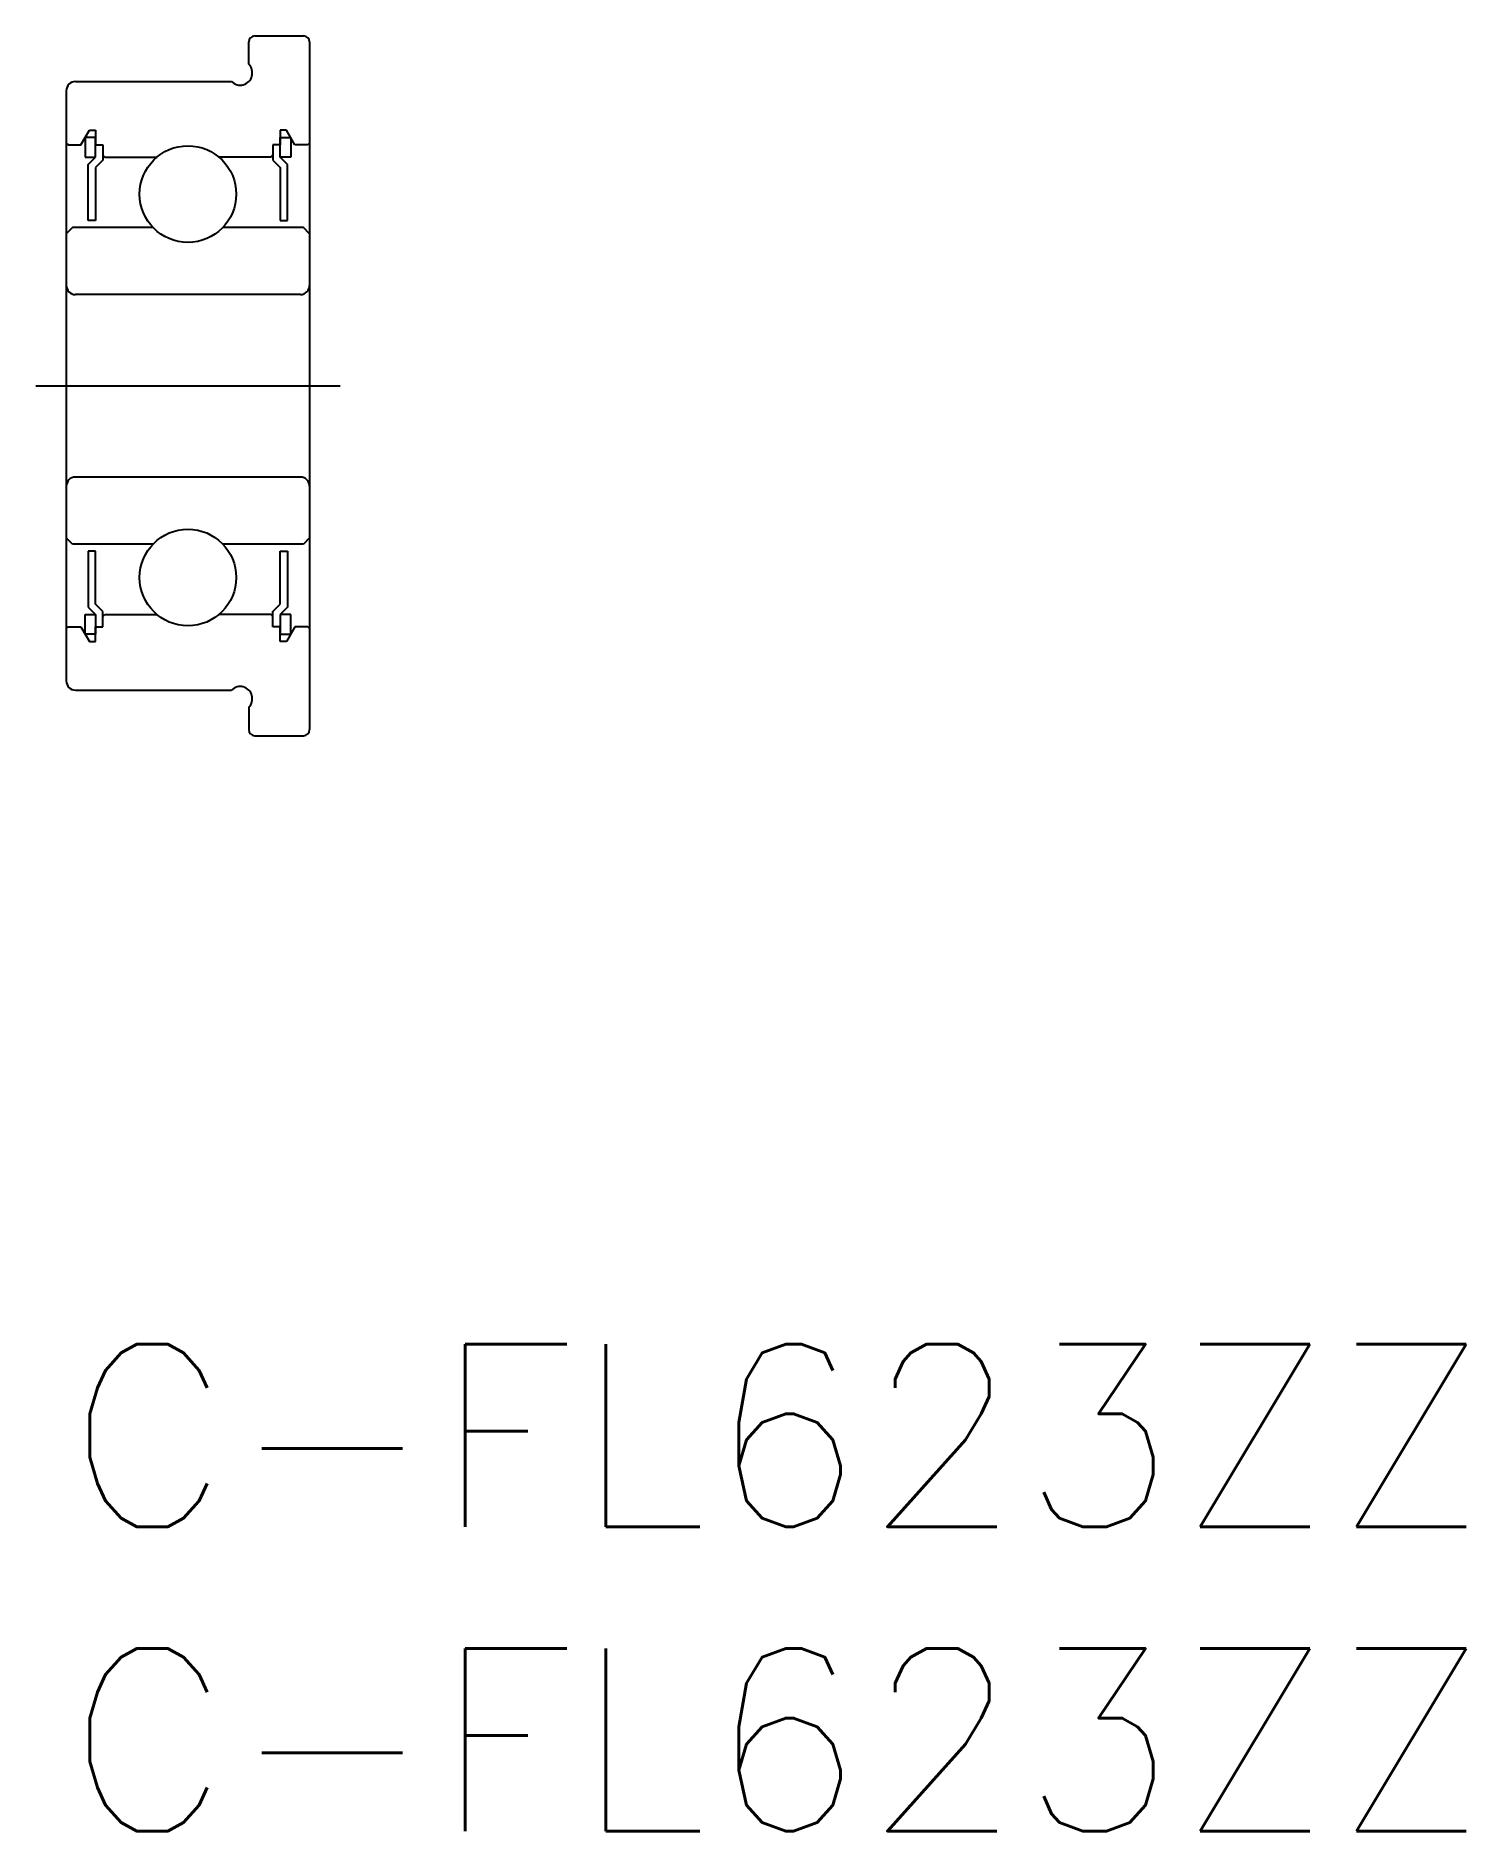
# Model space of a CAD drawing. Extents: x -0.5 to 23, y -8 to 21.5.
import ezdxf

# ---------------------------------------------------------------- set-up
doc = ezdxf.new("R2010")
doc.units = 0
doc.header["$LTSCALE"] = 0.5
doc.linetypes.add('CENTER', pattern=[50.8, 31.75, -6.35, 6.35, -6.35])
for name, color, linetype in [('MSM_CENTER', 1, 'CENTER'), ('MSM_CONTINUOUS', 7, 'CONTINUOUS'), ('MSM_PART_NUMBER', 7, 'CONTINUOUS')]:
    doc.layers.add(name, color=color, linetype=linetype)
doc.styles.get("Standard").update_dxf_attribs({"font": 'txt.shx', "height": 1, "bigfont": 'bigfont.shx'})

# ---------------------------------------------------------------- blocks, each defined once
blk = doc.blocks.new('*U8')
at = {"layer": 'MSM_PART_NUMBER'}
blk.add_text('C-FL623ZZ', height=3, dxfattribs=at).set_placement((0, -3))
blk = doc.blocks.new('*U9')
at = {"layer": 'MSM_PART_NUMBER'}
blk.add_text('C-FL623ZZ', height=3, dxfattribs=at).set_placement((0, -8))

msp = doc.modelspace()

# ---------------------------------------------------------------- linework, layer by layer
at = {"layer": 'MSM_CENTER', "linetype": 'BYBLOCK'}
msp.add_line((-0.5, 15.75), (4.5, 15.75), dxfattribs=at)
at = {"layer": 'MSM_CONTINUOUS'}
for p, q in [((3, 21.03284), (3, 21.4)), ((3.1, 21.5), (3.9, 21.5)), ((4, 21.4), (4, 10.1)), ((0.15, 20.75), (2.71716, 20.75)), ((0, 20.6), (0, 10.9)), ((0.24125, 19.71), (0.38054, 19.95125)), ((0.31089, 19.83062), (0.31089, 19.51)), ((0.4825, 19.83062), (0.3109, 19.83062)), ((0.38054, 19.95125), (0.4825, 19.95125)), ((0.4825, 19.95125), (0.4825, 19.71)), ((0.4825, 19.51), (0.4825, 19.83062)), ((3.5175, 19.95125), (3.5175, 19.71)), ((3.61946, 19.95125), (3.5175, 19.95125)), ((3.5175, 19.83062), (3.68911, 19.83062)), ((3.5175, 19.51), (3.5175, 19.83062)), ((3.75875, 19.71), (3.61946, 19.95125)), ((3.68911, 19.83062), (3.68911, 19.51)), ((0, 19.74), (0.03, 19.71)), ((0.03, 19.71), (0.24125, 19.71)), ((0.31089, 19.51), (0.4825, 19.51)), ((0.36188, 19.38937), (0.4825, 19.51)), ((0.4825, 19.71), (0.60313, 19.71)), ((0.60313, 19.71), (0.60313, 19.46004)), ((0.60313, 19.54), (0.63313, 19.51)), ((0.63313, 19.51), (1.49212, 19.51)), ((3.36687, 19.51), (2.50788, 19.51)), ((3.39687, 19.54), (3.36687, 19.51)), ((3.5175, 19.71), (3.39687, 19.71)), ((3.39687, 19.71), (3.39687, 19.46004)), ((3.63812, 19.38937), (3.5175, 19.51)), ((3.68911, 19.51), (3.5175, 19.51)), ((3.97, 19.71), (3.75875, 19.71)), ((4, 19.74), (3.97, 19.71)), ((0.36188, 18.466), (0.36188, 19.38937)), ((0.60313, 19.46004), (0.4825, 19.33941)), ((0.4825, 19.33941), (0.4825, 18.466)), ((3.39687, 19.46004), (3.5175, 19.33941)), ((3.5175, 19.33941), (3.5175, 18.466)), ((3.63812, 18.466), (3.63812, 19.38937)), ((0.1, 18.35), (0, 18.25)), ((1.42769, 18.35), (0.1, 18.35)), ((0.4825, 18.466), (0.36188, 18.466)), ((3.9, 18.35), (2.57231, 18.35)), ((3.5175, 18.466), (3.63812, 18.466)), ((4, 18.25), (3.9, 18.35)), ((3.85, 17.25), (0.15, 17.25)), ((3.85, 14.25), (0.15, 14.25)), ((0.1, 13.14999), (0, 13.24999)), ((1.42769, 13.15), (0.1, 13.15)), ((0.36188, 13.034), (0.36188, 12.11063)), ((0.4825, 13.034), (0.36188, 13.034)), ((0.4825, 12.16059), (0.4825, 13.034)), ((3.9, 13.15), (2.57231, 13.15)), ((3.5175, 12.16059), (3.5175, 13.034)), ((3.5175, 13.034), (3.63812, 13.034)), ((3.63812, 13.034), (3.63812, 12.11063)), ((4, 13.24999), (3.9, 13.14999)), ((0.36188, 12.11062), (0.4825, 11.98999)), ((0.60312, 12.03996), (0.4825, 12.16058)), ((3.39687, 12.03996), (3.5175, 12.16059)), ((3.63812, 12.11061), (3.5175, 11.98999)), ((0.31089, 11.66938), (0.31089, 11.99)), ((0.31089, 11.99), (0.4825, 11.99)), ((0.4825, 11.99), (0.4825, 11.66938)), ((0.60313, 11.79), (0.60313, 12.03996)), ((0.60313, 11.96), (0.63313, 11.99)), ((0.63313, 11.99), (1.49212, 11.99)), ((3.36687, 11.99), (2.50788, 11.99)), ((3.39687, 11.96), (3.36687, 11.99)), ((3.39687, 11.79), (3.39687, 12.03996)), ((3.5175, 11.99), (3.5175, 11.66938)), ((3.68911, 11.99), (3.5175, 11.99)), ((3.68911, 11.66938), (3.68911, 11.99)), ((0, 11.76), (0.03, 11.79)), ((0.03, 11.79), (0.24125, 11.79)), ((0.24125, 11.78999), (0.38054, 11.54875)), ((0.4825, 11.66938), (0.3109, 11.66938)), ((0.38054, 11.54875), (0.4825, 11.54875)), ((0.4825, 11.54875), (0.4825, 11.79)), ((0.4825, 11.79), (0.60313, 11.79)), ((3.5175, 11.79), (3.39687, 11.79)), ((3.5175, 11.54875), (3.5175, 11.79)), ((3.5175, 11.66938), (3.6891, 11.66938)), ((3.61946, 11.54875), (3.5175, 11.54875)), ((3.75875, 11.79), (3.61946, 11.54875)), ((3.97, 11.79), (3.75875, 11.79)), ((4, 11.76), (3.96999, 11.79)), ((0.15, 10.75), (2.71715, 10.75)), ((3, 10.46716), (3, 10.1)), ((3.1, 10), (3.9, 10))]:
    msp.add_line(p, q, dxfattribs=at)
for centre in [(2, 18.9), (2, 12.6)]:
    msp.add_circle(centre, 0.79375, dxfattribs=at)
for centre, radius, start, end in [((3.1, 21.4), 0.1, 90, 180), ((3.9, 21.4), 0.1, 0, 90), ((2.85858, 20.89142), 0.2, 224.99992, 45.000549), ((0.15, 20.6), 0.15, 90, 180), ((0.15, 17.4), 0.15, 180, 270), ((3.85, 17.4), 0.15, 270, 0), ((0.15, 14.1), 0.15, 90, 180), ((3.85, 14.1), 0.15, 360, 90), ((0.15, 10.9), 0.15, 180, 270), ((2.85858, 10.60858), 0.2, 314.999451, 134.99998), ((3.1, 10.1), 0.1, 180, 270), ((3.9, 10.1), 0.1, 270, 0)]:
    msp.add_arc(centre, radius, start, end, dxfattribs=at)

# ---------------------------------------------------------------- block references
for name in ['*U8', '*U9']:
    msp.add_blockref(name, (0, 0), dxfattribs=at)

doc.saveas('drawing.dxf')
